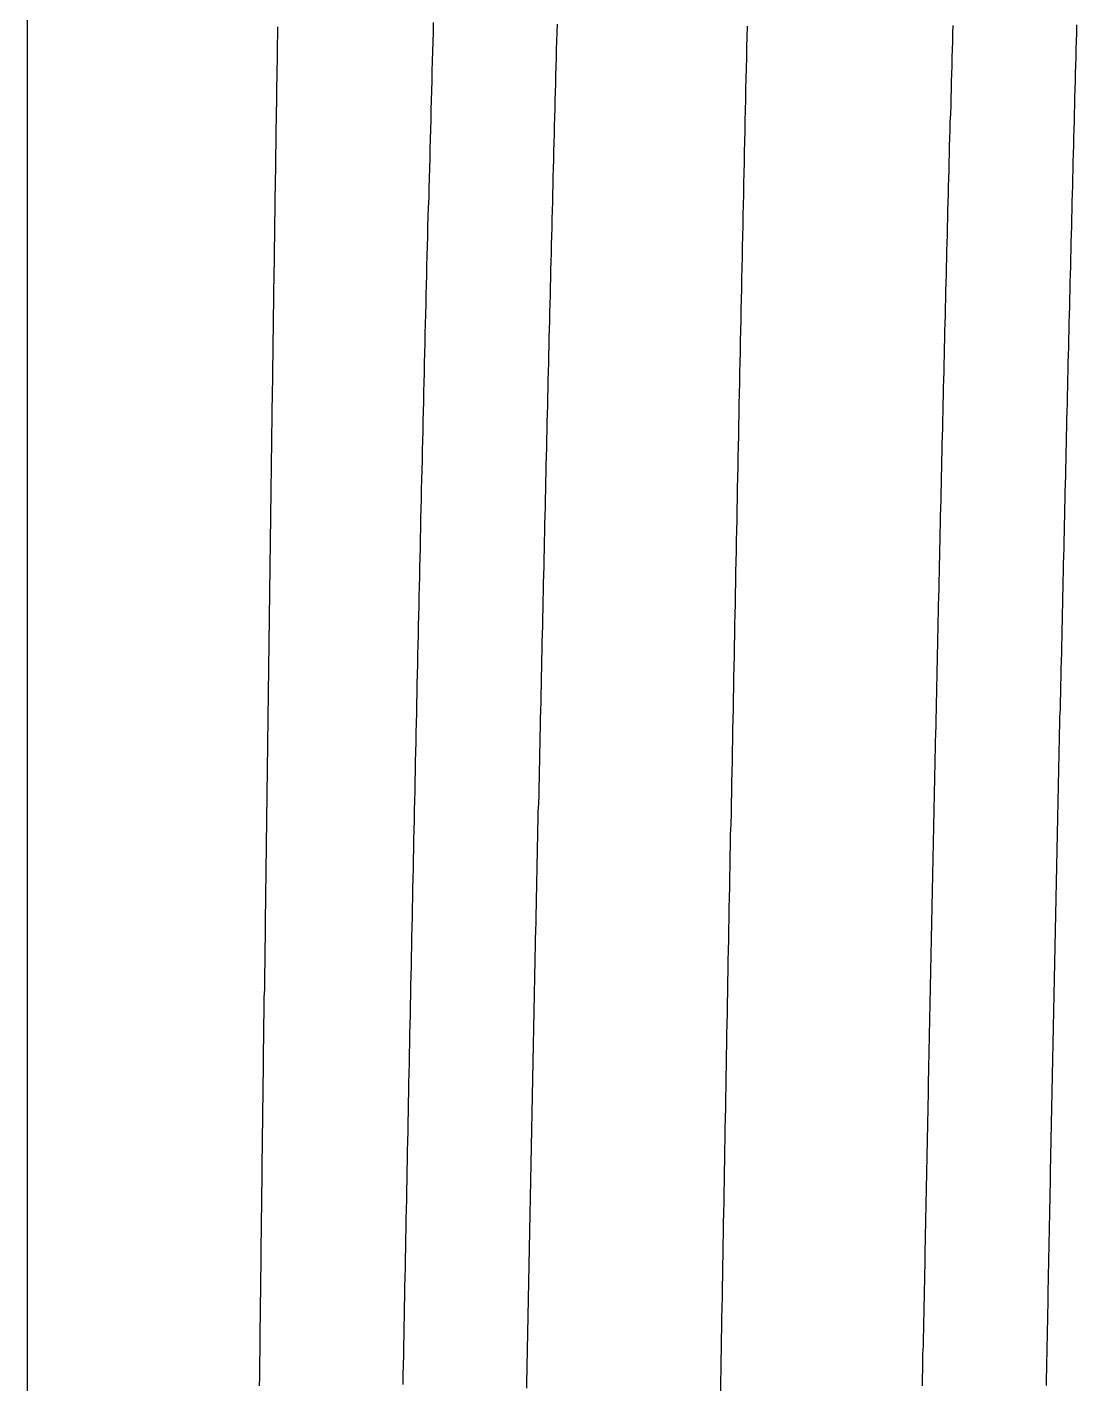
# Model space of a CAD drawing. Header units: millimetres. Extents: x 0 to 3800, y -67 to 2530.
# Drawn here: x 2223.993 to 2227.104, y 1473.394 to 1477.415 of the extents above; entities that cross this region are included whole.
import ezdxf

# ---------------------------------------------------------------- set-up
doc = ezdxf.new("R2010")
doc.units = ezdxf.units.MM
doc.layers.add('내부선 및 부속', color=4, linetype='Continuous')

msp = doc.modelspace()

# ---------------------------------------------------------------- linework, layer by layer
at = {"layer": '내부선 및 부속', "linetype": 'Continuous'}
msp.add_line((2223.9926, 1480.41), (2223.9926, 1449.6136), dxfattribs=at)
at = {"layer": '내부선 및 부속', "linetype": 'Continuous', "flags": 128}
for points in [[(2225.1066, 1473.3918), (2225.1066, 1473.4208), (2225.1076, 1473.4498), (2225.1086, 1473.4788), (2225.1086, 1473.5078), (2225.1096, 1473.5368), (2225.1096, 1473.5648), (2225.1106, 1473.5938), (2225.1106, 1473.6228), (2225.1116, 1473.6518), (2225.1116, 1473.6808), (2225.1126, 1473.7098), (2225.1136, 1473.7378), (2225.1136, 1473.7668), (2225.1146, 1473.7958), (2225.1146, 1473.8248), (2225.1156, 1473.8538), (2225.1156, 1473.8828), (2225.1166, 1473.9108), (2225.1176, 1473.9398), (2225.1176, 1473.9688), (2225.1186, 1473.9978), (2225.1186, 1474.0268), (2225.1196, 1474.0558), (2225.1196, 1474.0838), (2225.1206, 1474.1128), (2225.1216, 1474.1418), (2225.1216, 1474.1708), (2225.1226, 1474.1998), (2225.1226, 1474.2288), (2225.1236, 1474.2568), (2225.1236, 1474.2858), (2225.1246, 1474.3148), (2225.1256, 1474.3438), (2225.1256, 1474.3728), (2225.1266, 1474.4018), (2225.1266, 1474.4298), (2225.1276, 1474.4588), (2225.1286, 1474.4878), (2225.1286, 1474.5168), (2225.1296, 1474.5458), (2225.1296, 1474.5748), (2225.1306, 1474.6028), (2225.1316, 1474.6318), (2225.1316, 1474.6608), (2225.1326, 1474.6898), (2225.1326, 1474.7188), (2225.1336, 1474.7478), (2225.1346, 1474.7758), (2225.1346, 1474.8048), (2225.1356, 1474.8338), (2225.1356, 1474.8628), (2225.1366, 1474.8918), (2225.1376, 1474.9208), (2225.1376, 1474.9498), (2225.1386, 1474.9778), (2225.1386, 1475.0068), (2225.1396, 1475.0358), (2225.1406, 1475.0648), (2225.1406, 1475.0938), (2225.1416, 1475.1228), (2225.1426, 1475.1508), (2225.1426, 1475.1798), (2225.1436, 1475.2088), (2225.1436, 1475.2378), (2225.1446, 1475.2668), (2225.1456, 1475.2958), (2225.1456, 1475.3238), (2225.1466, 1475.3528), (2225.1476, 1475.3818), (2225.1476, 1475.4108), (2225.1486, 1475.4398), (2225.1486, 1475.4688), (2225.1496, 1475.4968), (2225.1506, 1475.5258), (2225.1506, 1475.5548), (2225.1516, 1475.5838), (2225.1526, 1475.6128), (2225.1526, 1475.6418), (2225.1536, 1475.6698), (2225.1546, 1475.6988), (2225.1546, 1475.7278), (2225.1556, 1475.7568), (2225.1566, 1475.7858), (2225.1566, 1475.8148), (2225.1566, 1475.8148), (2225.1576, 1475.8428), (2225.1586, 1475.8718), (2225.1586, 1475.9008), (2225.1596, 1475.9298), (2225.1596, 1475.9588), (2225.1606, 1475.9878), (2225.1616, 1476.0158), (2225.1616, 1476.0448), (2225.1626, 1476.0738), (2225.1636, 1476.1028), (2225.1646, 1476.1318), (2225.1646, 1476.1608), (2225.1656, 1476.1888), (2225.1666, 1476.2178), (2225.1666, 1476.2468), (2225.1676, 1476.2758), (2225.1686, 1476.3048), (2225.1686, 1476.3338), (2225.1696, 1476.3618), (2225.1706, 1476.3908), (2225.1706, 1476.4198), (2225.1716, 1476.4488), (2225.1726, 1476.4778), (2225.1726, 1476.5068), (2225.1736, 1476.5348), (2225.1746, 1476.5638), (2225.1756, 1476.5928), (2225.1756, 1476.6218), (2225.1766, 1476.6508), (2225.1776, 1476.6798), (2225.1776, 1476.7078), (2225.1786, 1476.7368), (2225.1796, 1476.7658), (2225.1806, 1476.7948), (2225.1806, 1476.8238), (2225.1816, 1476.8528), (2225.1826, 1476.8808), (2225.1836, 1476.9098), (2225.1836, 1476.9388), (2225.1846, 1476.9678), (2225.1856, 1476.9968), (2225.1866, 1477.0258), (2225.1866, 1477.0538), (2225.1876, 1477.0828), (2225.1886, 1477.1118), (2225.1896, 1477.1408), (2225.1896, 1477.1698), (2225.1906, 1477.1988), (2225.1916, 1477.2268), (2225.1926, 1477.2558), (2225.1926, 1477.2848), (2225.1936, 1477.3138), (2225.1946, 1477.3428), (2225.1956, 1477.3718), (2225.1966, 1477.3998), (2225.1966, 1477.4288)], [(2225.4736, 1473.3808), (2225.4736, 1473.4058), (2225.4746, 1473.4318), (2225.4746, 1473.4568), (2225.4756, 1473.4818), (2225.4756, 1473.5068), (2225.4766, 1473.5318), (2225.4766, 1473.5568), (2225.4776, 1473.5818), (2225.4776, 1473.6068), (2225.4786, 1473.6318), (2225.4786, 1473.6578), (2225.4796, 1473.6828), (2225.4796, 1473.7078), (2225.4806, 1473.7328), (2225.4806, 1473.7578), (2225.4816, 1473.7828), (2225.4816, 1473.8078), (2225.4826, 1473.8328), (2225.4826, 1473.8578), (2225.4836, 1473.8838), (2225.4836, 1473.9088), (2225.4846, 1473.9338), (2225.4846, 1473.9588), (2225.4856, 1473.9838), (2225.4856, 1474.0088), (2225.4866, 1474.0338), (2225.4866, 1474.0588), (2225.4876, 1474.0838), (2225.4876, 1474.1098), (2225.4886, 1474.1348), (2225.4886, 1474.1598), (2225.4896, 1474.1848), (2225.4896, 1474.2098), (2225.4906, 1474.2348), (2225.4906, 1474.2598), (2225.4916, 1474.2848), (2225.4916, 1474.3098), (2225.4926, 1474.3358), (2225.4926, 1474.3608), (2225.4936, 1474.3858), (2225.4936, 1474.4108), (2225.4946, 1474.4358), (2225.4946, 1474.4608), (2225.4956, 1474.4858), (2225.4956, 1474.5108), (2225.4966, 1474.5358), (2225.4966, 1474.5618), (2225.4976, 1474.5868), (2225.4976, 1474.6118), (2225.4986, 1474.6368), (2225.4986, 1474.6618), (2225.4996, 1474.6868), (2225.4996, 1474.7118), (2225.5006, 1474.7368), (2225.5016, 1474.7618), (2225.5016, 1474.7878), (2225.5026, 1474.8128), (2225.5026, 1474.8378), (2225.5036, 1474.8628), (2225.5036, 1474.8628), (2225.5036, 1474.8878), (2225.5046, 1474.9128), (2225.5046, 1474.9378), (2225.5056, 1474.9628), (2225.5056, 1474.9878), (2225.5066, 1475.0128), (2225.5066, 1475.0388), (2225.5076, 1475.0638), (2225.5076, 1475.0888), (2225.5086, 1475.1138), (2225.5096, 1475.1388), (2225.5096, 1475.1638), (2225.5106, 1475.1888), (2225.5106, 1475.2138), (2225.5116, 1475.2388), (2225.5116, 1475.2648), (2225.5126, 1475.2898), (2225.5126, 1475.3148), (2225.5136, 1475.3398), (2225.5136, 1475.3648), (2225.5146, 1475.3898), (2225.5156, 1475.4148), (2225.5156, 1475.4398), (2225.5166, 1475.4648), (2225.5166, 1475.4908), (2225.5176, 1475.5158), (2225.5176, 1475.5408), (2225.5186, 1475.5658), (2225.5186, 1475.5908), (2225.5196, 1475.6158), (2225.5206, 1475.6408), (2225.5206, 1475.6658), (2225.5216, 1475.6908), (2225.5216, 1475.7168), (2225.5226, 1475.7418), (2225.5226, 1475.7668), (2225.5236, 1475.7918), (2225.5246, 1475.8168), (2225.5246, 1475.8418), (2225.5256, 1475.8668), (2225.5256, 1475.8918), (2225.5266, 1475.9168), (2225.5266, 1475.9428), (2225.5276, 1475.9678), (2225.5286, 1475.9928), (2225.5286, 1476.0178), (2225.5296, 1476.0428), (2225.5296, 1476.0678), (2225.5306, 1476.0928), (2225.5306, 1476.1178), (2225.5316, 1476.1428), (2225.5326, 1476.1688), (2225.5326, 1476.1938), (2225.5336, 1476.2188), (2225.5336, 1476.2438), (2225.5346, 1476.2688), (2225.5356, 1476.2938), (2225.5356, 1476.3188), (2225.5366, 1476.3438), (2225.5366, 1476.3688), (2225.5376, 1476.3948), (2225.5386, 1476.4198), (2225.5386, 1476.4448), (2225.5396, 1476.4698), (2225.5396, 1476.4948), (2225.5406, 1476.5198), (2225.5416, 1476.5448), (2225.5416, 1476.5698), (2225.5426, 1476.5948), (2225.5436, 1476.6208), (2225.5436, 1476.6458), (2225.5446, 1476.6708), (2225.5446, 1476.6958), (2225.5456, 1476.7208), (2225.5466, 1476.7458), (2225.5466, 1476.7708), (2225.5476, 1476.7958), (2225.5486, 1476.8208), (2225.5486, 1476.8458), (2225.5496, 1476.8718), (2225.5506, 1476.8968), (2225.5506, 1476.9218), (2225.5516, 1476.9468), (2225.5516, 1476.9718), (2225.5526, 1476.9968), (2225.5536, 1477.0218), (2225.5536, 1477.0468), (2225.5546, 1477.0718), (2225.5556, 1477.0978), (2225.5556, 1477.1228), (2225.5566, 1477.1478), (2225.5576, 1477.1728), (2225.5576, 1477.1978), (2225.5586, 1477.2228), (2225.5596, 1477.2478), (2225.5596, 1477.2728), (2225.5606, 1477.2978), (2225.5616, 1477.3238), (2225.5616, 1477.3488), (2225.5626, 1477.3738), (2225.5626, 1477.3738), (2225.5636, 1477.3988), (2225.5646, 1477.4238)], [(2226.6466, 1473.3878), (2226.6466, 1473.4118), (2226.6476, 1473.4358), (2226.6476, 1473.4588), (2226.6476, 1473.4828), (2226.6486, 1473.5068), (2226.6486, 1473.5308), (2226.6496, 1473.5548), (2226.6496, 1473.5788), (2226.6506, 1473.6028), (2226.6506, 1473.6258), (2226.6506, 1473.6258), (2226.6516, 1473.6498), (2226.6516, 1473.6738), (2226.6526, 1473.6978), (2226.6526, 1473.7218), (2226.6536, 1473.7458), (2226.6536, 1473.7698), (2226.6536, 1473.7928), (2226.6546, 1473.8168), (2226.6546, 1473.8408), (2226.6556, 1473.8648), (2226.6556, 1473.8888), (2226.6566, 1473.9128), (2226.6566, 1473.9368), (2226.6576, 1473.9608), (2226.6576, 1473.9838), (2226.6586, 1474.0078), (2226.6586, 1474.0318), (2226.6596, 1474.0558), (2226.6596, 1474.0798), (2226.6606, 1474.1038), (2226.6606, 1474.1278), (2226.6616, 1474.1508), (2226.6616, 1474.1748), (2226.6626, 1474.1988), (2226.6626, 1474.2228), (2226.6636, 1474.2468), (2226.6636, 1474.2708), (2226.6636, 1474.2948), (2226.6646, 1474.3178), (2226.6646, 1474.3418), (2226.6656, 1474.3658), (2226.6656, 1474.3898), (2226.6666, 1474.4138), (2226.6666, 1474.4378), (2226.6676, 1474.4618), (2226.6676, 1474.4858), (2226.6686, 1474.5088), (2226.6686, 1474.5328), (2226.6696, 1474.5568), (2226.6696, 1474.5808), (2226.6706, 1474.6048), (2226.6706, 1474.6288), (2226.6716, 1474.6528), (2226.6716, 1474.6758), (2226.6726, 1474.6998), (2226.6726, 1474.7238), (2226.6736, 1474.7478), (2226.6736, 1474.7718), (2226.6746, 1474.7958), (2226.6746, 1474.8198), (2226.6756, 1474.8428), (2226.6756, 1474.8668), (2226.6766, 1474.8908), (2226.6766, 1474.9148), (2226.6776, 1474.9388), (2226.6776, 1474.9628), (2226.6786, 1474.9868), (2226.6786, 1475.0098), (2226.6796, 1475.0338), (2226.6796, 1475.0578), (2226.6806, 1475.0818), (2226.6806, 1475.1058), (2226.6816, 1475.1298), (2226.6816, 1475.1538), (2226.6826, 1475.1778), (2226.6826, 1475.2008), (2226.6836, 1475.2248), (2226.6836, 1475.2488), (2226.6846, 1475.2728), (2226.6846, 1475.2968), (2226.6856, 1475.3208), (2226.6866, 1475.3448), (2226.6866, 1475.3678), (2226.6876, 1475.3918), (2226.6876, 1475.4158), (2226.6886, 1475.4398), (2226.6886, 1475.4638), (2226.6896, 1475.4878), (2226.6896, 1475.5118), (2226.6906, 1475.5348), (2226.6906, 1475.5588), (2226.6916, 1475.5828), (2226.6916, 1475.6068), (2226.6926, 1475.6308), (2226.6926, 1475.6548), (2226.6936, 1475.6788), (2226.6936, 1475.7018), (2226.6946, 1475.7258), (2226.6956, 1475.7498), (2226.6956, 1475.7738), (2226.6966, 1475.7978), (2226.6966, 1475.8218), (2226.6976, 1475.8458), (2226.6976, 1475.8698), (2226.6986, 1475.8928), (2226.6986, 1475.9168), (2226.6996, 1475.9408), (2226.6996, 1475.9648), (2226.7006, 1475.9888), (2226.7016, 1476.0128), (2226.7016, 1476.0128), (2226.7016, 1476.0368), (2226.7026, 1476.0598), (2226.7026, 1476.0838), (2226.7036, 1476.1078), (2226.7036, 1476.1318), (2226.7046, 1476.1558), (2226.7046, 1476.1798), (2226.7056, 1476.2038), (2226.7066, 1476.2268), (2226.7066, 1476.2508), (2226.7076, 1476.2748), (2226.7076, 1476.2988), (2226.7086, 1476.3228), (2226.7086, 1476.3468), (2226.7096, 1476.3708), (2226.7106, 1476.3938), (2226.7106, 1476.4178), (2226.7116, 1476.4418), (2226.7116, 1476.4658), (2226.7126, 1476.4898), (2226.7126, 1476.5138), (2226.7136, 1476.5378), (2226.7146, 1476.5608), (2226.7146, 1476.5848), (2226.7156, 1476.6088), (2226.7156, 1476.6328), (2226.7166, 1476.6568), (2226.7176, 1476.6808), (2226.7176, 1476.7048), (2226.7186, 1476.7288), (2226.7186, 1476.7518), (2226.7196, 1476.7758), (2226.7206, 1476.7998), (2226.7206, 1476.8238), (2226.7216, 1476.8478), (2226.7216, 1476.8718), (2226.7226, 1476.8958), (2226.7236, 1476.9188), (2226.7236, 1476.9428), (2226.7246, 1476.9668), (2226.7256, 1476.9908), (2226.7256, 1477.0148), (2226.7266, 1477.0388), (2226.7266, 1477.0628), (2226.7276, 1477.0858), (2226.7286, 1477.1098), (2226.7286, 1477.1338), (2226.7296, 1477.1578), (2226.7306, 1477.1818), (2226.7306, 1477.2058), (2226.7316, 1477.2298), (2226.7316, 1477.2528), (2226.7326, 1477.2768), (2226.7336, 1477.3008), (2226.7336, 1477.3248), (2226.7346, 1477.3488), (2226.7356, 1477.3728), (2226.7356, 1477.3968), (2226.7366, 1477.4198)], [(2227.0136, 1473.3888), (2227.0136, 1473.4128), (2227.0146, 1473.4368), (2227.0146, 1473.4608), (2227.0156, 1473.4848), (2227.0156, 1473.5078), (2227.0166, 1473.5318), (2227.0166, 1473.5558), (2227.0176, 1473.5798), (2227.0176, 1473.6038), (2227.0176, 1473.6038), (2227.0186, 1473.6278), (2227.0186, 1473.6518), (2227.0186, 1473.6748), (2227.0196, 1473.6988), (2227.0196, 1473.7228), (2227.0206, 1473.7468), (2227.0206, 1473.7708), (2227.0216, 1473.7948), (2227.0216, 1473.8188), (2227.0226, 1473.8418), (2227.0226, 1473.8658), (2227.0236, 1473.8898), (2227.0236, 1473.9138), (2227.0246, 1473.9378), (2227.0246, 1473.9618), (2227.0256, 1473.9858), (2227.0256, 1474.0098), (2227.0256, 1474.0328), (2227.0266, 1474.0568), (2227.0266, 1474.0808), (2227.0276, 1474.1048), (2227.0276, 1474.1288), (2227.0286, 1474.1528), (2227.0286, 1474.1768), (2227.0296, 1474.1998), (2227.0296, 1474.2238), (2227.0306, 1474.2478), (2227.0306, 1474.2718), (2227.0316, 1474.2958), (2227.0316, 1474.3198), (2227.0326, 1474.3438), (2227.0326, 1474.3668), (2227.0336, 1474.3908), (2227.0336, 1474.4148), (2227.0346, 1474.4388), (2227.0346, 1474.4628), (2227.0356, 1474.4868), (2227.0356, 1474.5108), (2227.0366, 1474.5348), (2227.0366, 1474.5578), (2227.0376, 1474.5818), (2227.0376, 1474.6058), (2227.0386, 1474.6298), (2227.0386, 1474.6538), (2227.0396, 1474.6778), (2227.0396, 1474.7018), (2227.0406, 1474.7248), (2227.0406, 1474.7488), (2227.0416, 1474.7728), (2227.0416, 1474.7968), (2227.0426, 1474.8208), (2227.0426, 1474.8448), (2227.0436, 1474.8688), (2227.0436, 1474.8918), (2227.0446, 1474.9158), (2227.0446, 1474.9398), (2227.0456, 1474.9638), (2227.0456, 1474.9878), (2227.0466, 1475.0118), (2227.0466, 1475.0358), (2227.0476, 1475.0598), (2227.0476, 1475.0828), (2227.0486, 1475.1068), (2227.0486, 1475.1308), (2227.0496, 1475.1548), (2227.0496, 1475.1788), (2227.0506, 1475.2028), (2227.0506, 1475.2268), (2227.0516, 1475.2498), (2227.0516, 1475.2738), (2227.0526, 1475.2978), (2227.0526, 1475.3218), (2227.0536, 1475.3458), (2227.0536, 1475.3698), (2227.0546, 1475.3938), (2227.0546, 1475.4168), (2227.0556, 1475.4408), (2227.0556, 1475.4648), (2227.0566, 1475.4888), (2227.0566, 1475.5128), (2227.0576, 1475.5368), (2227.0586, 1475.5608), (2227.0586, 1475.5838), (2227.0596, 1475.6078), (2227.0596, 1475.6318), (2227.0606, 1475.6558), (2227.0606, 1475.6798), (2227.0616, 1475.7038), (2227.0616, 1475.7278), (2227.0626, 1475.7518), (2227.0626, 1475.7748), (2227.0636, 1475.7988), (2227.0636, 1475.8228), (2227.0646, 1475.8468), (2227.0656, 1475.8708), (2227.0656, 1475.8948), (2227.0666, 1475.9188), (2227.0666, 1475.9418), (2227.0676, 1475.9658), (2227.0676, 1475.9898), (2227.0676, 1475.9898), (2227.0686, 1476.0138), (2227.0686, 1476.0378), (2227.0696, 1476.0618), (2227.0706, 1476.0858), (2227.0706, 1476.1088), (2227.0716, 1476.1328), (2227.0716, 1476.1568), (2227.0726, 1476.1808), (2227.0726, 1476.2048), (2227.0736, 1476.2288), (2227.0736, 1476.2528), (2227.0746, 1476.2758), (2227.0756, 1476.2998), (2227.0756, 1476.3238), (2227.0766, 1476.3478), (2227.0766, 1476.3718), (2227.0776, 1476.3958), (2227.0776, 1476.4198), (2227.0786, 1476.4428), (2227.0796, 1476.4668), (2227.0796, 1476.4908), (2227.0806, 1476.5148), (2227.0806, 1476.5388), (2227.0816, 1476.5628), (2227.0826, 1476.5868), (2227.0826, 1476.6108), (2227.0836, 1476.6338), (2227.0836, 1476.6578), (2227.0846, 1476.6818), (2227.0856, 1476.7058), (2227.0856, 1476.7298), (2227.0866, 1476.7538), (2227.0866, 1476.7778), (2227.0876, 1476.8008), (2227.0886, 1476.8248), (2227.0886, 1476.8488), (2227.0896, 1476.8728), (2227.0896, 1476.8968), (2227.0906, 1476.9208), (2227.0916, 1476.9448), (2227.0916, 1476.9678), (2227.0926, 1476.9918), (2227.0926, 1477.0158), (2227.0936, 1477.0398), (2227.0946, 1477.0638), (2227.0946, 1477.0878), (2227.0956, 1477.1118), (2227.0966, 1477.1348), (2227.0966, 1477.1588), (2227.0976, 1477.1828), (2227.0976, 1477.2068), (2227.0986, 1477.2308), (2227.0996, 1477.2548), (2227.0996, 1477.2788), (2227.1006, 1477.3018), (2227.1016, 1477.3258), (2227.1016, 1477.3498), (2227.1026, 1477.3738), (2227.1036, 1477.3978), (2227.1036, 1477.4218)], [(2224.7346, 1477.4158), (2224.7346, 1477.3908), (2224.7336, 1477.3658), (2224.7336, 1477.3408), (2224.7336, 1477.3158), (2224.7326, 1477.2908), (2224.7326, 1477.2658), (2224.7316, 1477.2408), (2224.7316, 1477.2158), (2224.7316, 1477.1908), (2224.7306, 1477.1658), (2224.7306, 1477.1408), (2224.7296, 1477.1158), (2224.7296, 1477.0908), (2224.7296, 1477.0658), (2224.7286, 1477.0408), (2224.7286, 1477.0158), (2224.7286, 1476.9908), (2224.7276, 1476.9658), (2224.7276, 1476.9408), (2224.7266, 1476.9158), (2224.7266, 1476.8908), (2224.7266, 1476.8658), (2224.7256, 1476.8408), (2224.7256, 1476.8158), (2224.7256, 1476.7908), (2224.7246, 1476.7658), (2224.7246, 1476.7408), (2224.7246, 1476.7158), (2224.7236, 1476.6908), (2224.7236, 1476.6658), (2224.7226, 1476.6408), (2224.7226, 1476.6158), (2224.7226, 1476.5908), (2224.7216, 1476.5658), (2224.7216, 1476.5408), (2224.7216, 1476.5158), (2224.7206, 1476.4908), (2224.7206, 1476.4658), (2224.7206, 1476.4398), (2224.7196, 1476.4148), (2224.7196, 1476.3898), (2224.7196, 1476.3648), (2224.7186, 1476.3398), (2224.7186, 1476.3148), (2224.7176, 1476.2898), (2224.7176, 1476.2648), (2224.7176, 1476.2648), (2224.7176, 1476.2398), (2224.7166, 1476.2148), (2224.7166, 1476.1898), (2224.7166, 1476.1648), (2224.7156, 1476.1398), (2224.7156, 1476.1148), (2224.7156, 1476.0898), (2224.7146, 1476.0648), (2224.7146, 1476.0398), (2224.7146, 1476.0148), (2224.7136, 1475.9898), (2224.7136, 1475.9648), (2224.7136, 1475.9398), (2224.7126, 1475.9148), (2224.7126, 1475.8898), (2224.7126, 1475.8648), (2224.7116, 1475.8398), (2224.7116, 1475.8148), (2224.7116, 1475.7898), (2224.7106, 1475.7648), (2224.7106, 1475.7398), (2224.7106, 1475.7148), (2224.7096, 1475.6898), (2224.7096, 1475.6648), (2224.7096, 1475.6398), (2224.7086, 1475.6148), (2224.7086, 1475.5898), (2224.7086, 1475.5648), (2224.7076, 1475.5398), (2224.7076, 1475.5148), (2224.7076, 1475.4898), (2224.7066, 1475.4648), (2224.7066, 1475.4398), (2224.7066, 1475.4148), (2224.7056, 1475.3898), (2224.7056, 1475.3648), (2224.7056, 1475.3398), (2224.7046, 1475.3148), (2224.7046, 1475.2898), (2224.7046, 1475.2648), (2224.7036, 1475.2398), (2224.7036, 1475.2148), (2224.7036, 1475.1898), (2224.7026, 1475.1648), (2224.7026, 1475.1398), (2224.7026, 1475.1148), (2224.7016, 1475.0898), (2224.7016, 1475.0648), (2224.7016, 1475.0398), (2224.7006, 1475.0148), (2224.7006, 1474.9898), (2224.7006, 1474.9638), (2224.6996, 1474.9388), (2224.6996, 1474.9138), (2224.6996, 1474.8888), (2224.6986, 1474.8638), (2224.6986, 1474.8388), (2224.6986, 1474.8138), (2224.6976, 1474.7888), (2224.6976, 1474.7638), (2224.6976, 1474.7388), (2224.6976, 1474.7138), (2224.6966, 1474.6888), (2224.6966, 1474.6638), (2224.6966, 1474.6388), (2224.6956, 1474.6138), (2224.6956, 1474.5888), (2224.6956, 1474.5638), (2224.6946, 1474.5388), (2224.6946, 1474.5138), (2224.6946, 1474.4888), (2224.6936, 1474.4638), (2224.6936, 1474.4388), (2224.6936, 1474.4138), (2224.6926, 1474.3888), (2224.6926, 1474.3638), (2224.6926, 1474.3388), (2224.6926, 1474.3138), (2224.6916, 1474.2888), (2224.6916, 1474.2638), (2224.6916, 1474.2388), (2224.6906, 1474.2138), (2224.6906, 1474.1888), (2224.6906, 1474.1638), (2224.6896, 1474.1388), (2224.6896, 1474.1138), (2224.6896, 1474.0888), (2224.6886, 1474.0638), (2224.6886, 1474.0388), (2224.6886, 1474.0138), (2224.6886, 1473.9888), (2224.6876, 1473.9638), (2224.6876, 1473.9388), (2224.6876, 1473.9138), (2224.6866, 1473.8888), (2224.6866, 1473.8638), (2224.6866, 1473.8388), (2224.6856, 1473.8138), (2224.6856, 1473.7888), (2224.6856, 1473.7638), (2224.6856, 1473.7638), (2224.6856, 1473.7388), (2224.6846, 1473.7138), (2224.6846, 1473.6888), (2224.6846, 1473.6638), (2224.6836, 1473.6388), (2224.6836, 1473.6138), (2224.6836, 1473.5888), (2224.6826, 1473.5638), (2224.6826, 1473.5388), (2224.6826, 1473.5128), (2224.6826, 1473.4878), (2224.6816, 1473.4628), (2224.6816, 1473.4378), (2224.6816, 1473.4128), (2224.6806, 1473.3878)], [(2226.0486, 1473.3708), (2226.0486, 1473.4028), (2226.0496, 1473.4338), (2226.0496, 1473.4648), (2226.0506, 1473.4958), (2226.0506, 1473.4958), (2226.0506, 1473.5268), (2226.0516, 1473.5578), (2226.0516, 1473.5888), (2226.0526, 1473.6198), (2226.0536, 1473.6518), (2226.0536, 1473.6828), (2226.0546, 1473.7138), (2226.0546, 1473.7448), (2226.0556, 1473.7758), (2226.0556, 1473.8068), (2226.0566, 1473.8378), (2226.0566, 1473.8698), (2226.0576, 1473.9008), (2226.0586, 1473.9318), (2226.0586, 1473.9628), (2226.0596, 1473.9938), (2226.0596, 1474.0248), (2226.0606, 1474.0558), (2226.0606, 1474.0868), (2226.0616, 1474.1188), (2226.0616, 1474.1498), (2226.0626, 1474.1808), (2226.0636, 1474.2118), (2226.0636, 1474.2428), (2226.0646, 1474.2738), (2226.0646, 1474.3048), (2226.0656, 1474.3368), (2226.0656, 1474.3678), (2226.0666, 1474.3988), (2226.0666, 1474.4298), (2226.0676, 1474.4608), (2226.0686, 1474.4918), (2226.0686, 1474.5228), (2226.0696, 1474.5538), (2226.0696, 1474.5858), (2226.0706, 1474.6168), (2226.0706, 1474.6478), (2226.0716, 1474.6788), (2226.0726, 1474.7098), (2226.0726, 1474.7408), (2226.0736, 1474.7718), (2226.0736, 1474.8038), (2226.0746, 1474.8348), (2226.0756, 1474.8658), (2226.0756, 1474.8968), (2226.0766, 1474.9278), (2226.0766, 1474.9588), (2226.0776, 1474.9898), (2226.0776, 1475.0208), (2226.0786, 1475.0528), (2226.0796, 1475.0838), (2226.0796, 1475.1148), (2226.0806, 1475.1458), (2226.0806, 1475.1768), (2226.0816, 1475.2078), (2226.0826, 1475.2388), (2226.0826, 1475.2698), (2226.0836, 1475.3018), (2226.0836, 1475.3328), (2226.0846, 1475.3638), (2226.0856, 1475.3948), (2226.0856, 1475.4258), (2226.0866, 1475.4568), (2226.0866, 1475.4878), (2226.0876, 1475.5198), (2226.0886, 1475.5508), (2226.0886, 1475.5818), (2226.0896, 1475.6128), (2226.0896, 1475.6438), (2226.0906, 1475.6748), (2226.0916, 1475.7058), (2226.0916, 1475.7368), (2226.0926, 1475.7688), (2226.0926, 1475.7998), (2226.0936, 1475.8308), (2226.0946, 1475.8618), (2226.0946, 1475.8928), (2226.0956, 1475.9238), (2226.0966, 1475.9548), (2226.0966, 1475.9868), (2226.0976, 1476.0178), (2226.0976, 1476.0488), (2226.0986, 1476.0798), (2226.0996, 1476.1108), (2226.0996, 1476.1418), (2226.1006, 1476.1728), (2226.1016, 1476.2038), (2226.1016, 1476.2358), (2226.1026, 1476.2668), (2226.1026, 1476.2978), (2226.1036, 1476.3288), (2226.1046, 1476.3598), (2226.1046, 1476.3908), (2226.1056, 1476.4218), (2226.1066, 1476.4528), (2226.1066, 1476.4848), (2226.1076, 1476.5158), (2226.1086, 1476.5468), (2226.1086, 1476.5778), (2226.1096, 1476.6088), (2226.1096, 1476.6088), (2226.1106, 1476.6398), (2226.1106, 1476.6708), (2226.1116, 1476.7028), (2226.1126, 1476.7338), (2226.1126, 1476.7648), (2226.1136, 1476.7958), (2226.1146, 1476.8268), (2226.1146, 1476.8578), (2226.1156, 1476.8888), (2226.1166, 1476.9198), (2226.1166, 1476.9518), (2226.1176, 1476.9828), (2226.1186, 1477.0138), (2226.1186, 1477.0448), (2226.1196, 1477.0758), (2226.1206, 1477.1068), (2226.1206, 1477.1378), (2226.1216, 1477.1688), (2226.1226, 1477.2008), (2226.1226, 1477.2318), (2226.1236, 1477.2628), (2226.1246, 1477.2938), (2226.1256, 1477.3248), (2226.1256, 1477.3558), (2226.1266, 1477.3868), (2226.1276, 1477.4178)]]:
    msp.add_lwpolyline(points, dxfattribs=at)

doc.saveas('drawing.dxf')
